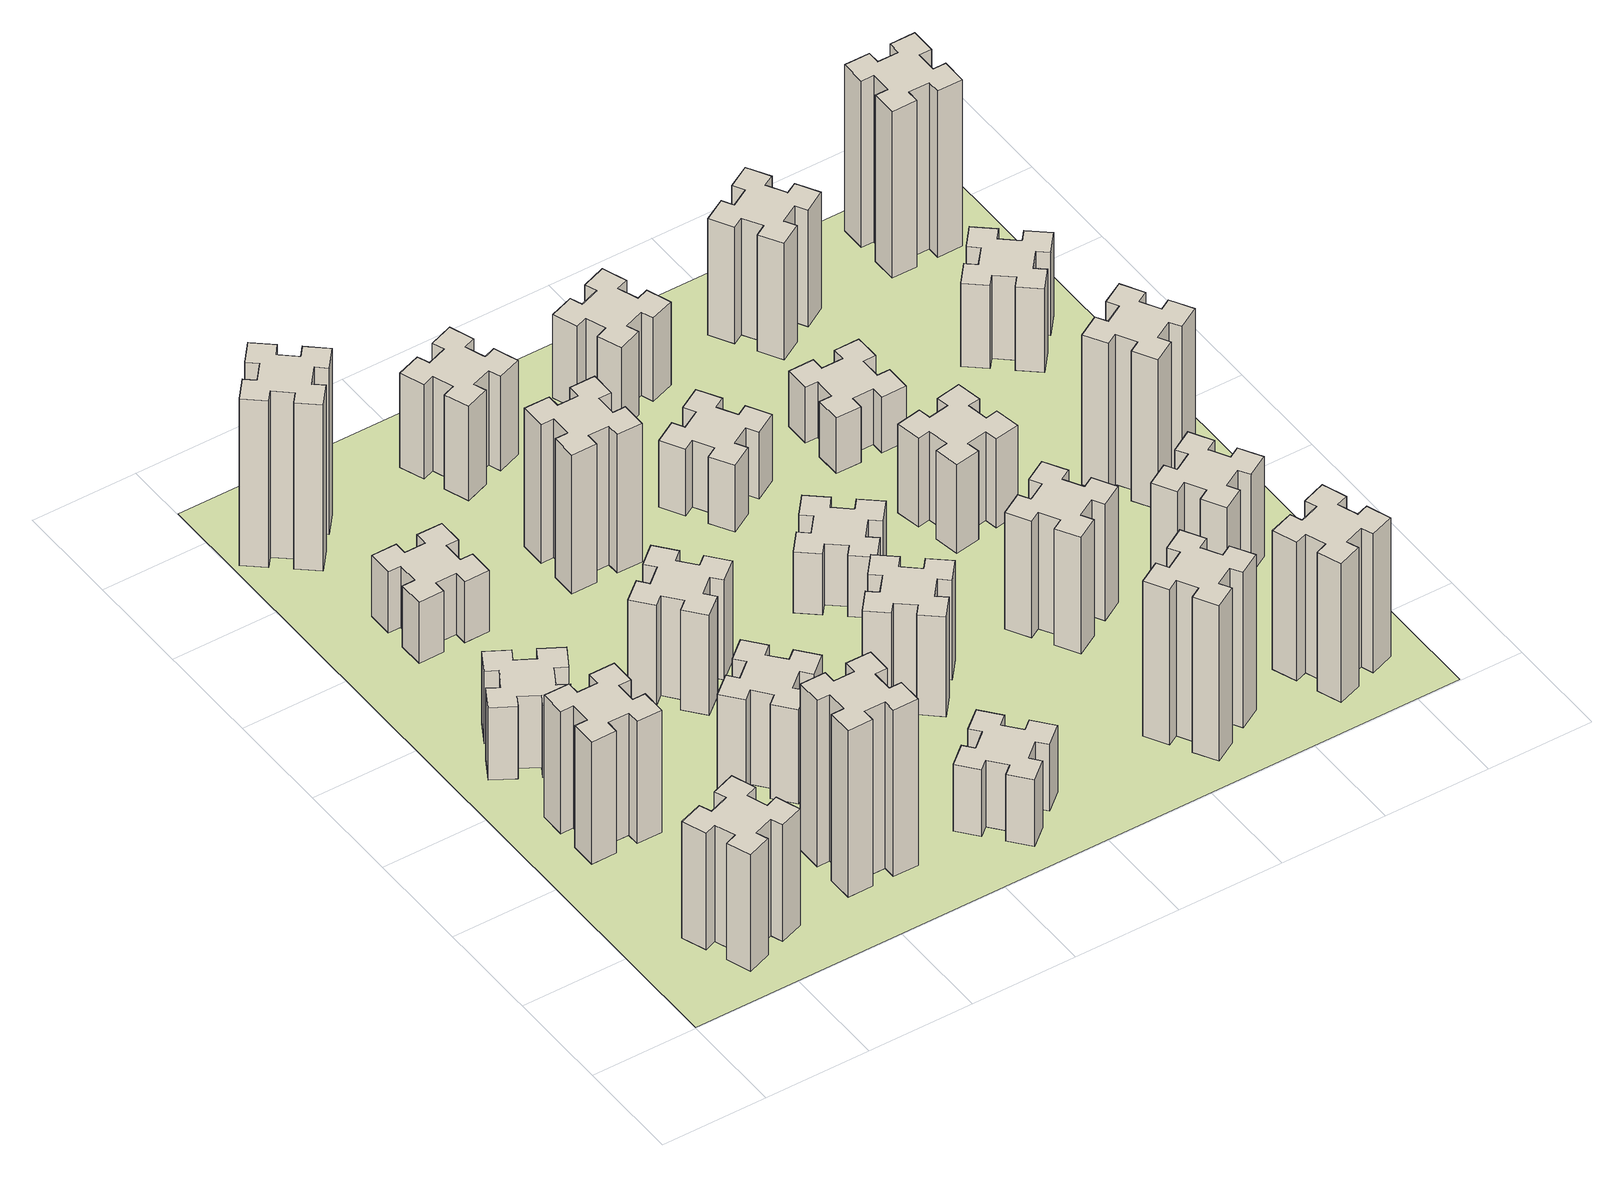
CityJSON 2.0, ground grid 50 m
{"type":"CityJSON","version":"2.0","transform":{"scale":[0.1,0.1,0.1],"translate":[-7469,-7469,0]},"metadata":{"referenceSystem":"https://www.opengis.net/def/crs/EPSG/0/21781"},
"CityObjects":{
"building1":{"type":"Building","attributes":{"class":"1000","function":"1000","usage":"1000","yearOfConstruction":2016,"roofType":"1000","measuredHeight":63,"storeysAboveGround":30,"storeysBelowGround":0},"geometry":[{"type":"Solid","lod":"1","boundaries":[[[[0,1,2,3,4,5,6,7,8,9,10,11,12,13,14,15,16,17,18,19]],[[17,16,20,21]],[[16,15,22,20]],[[15,14,23,22]],[[14,13,24,23]],[[13,12,25,24]],[[12,11,26,25]],[[11,10,27,26]],[[10,9,28,27]],[[9,8,29,28]],[[8,7,30,29]],[[7,6,31,30]],[[6,5,32,31]],[[5,4,33,32]],[[4,3,34,33]],[[3,2,35,34]],[[2,1,36,35]],[[1,0,37,36]],[[0,19,38,37]],[[19,18,39,38]],[[18,17,21,39]],[[24,25,26,27,28,29,30,31,32,33,34,35,36,37,38,39,21,20,22,23]]]]}]},
"building2":{"type":"Building","attributes":{"class":"1000","function":"1000","usage":"1000","yearOfConstruction":2016,"roofType":"1000","measuredHeight":66,"storeysAboveGround":30,"storeysBelowGround":0},"geometry":[{"type":"Solid","lod":"1","boundaries":[[[[40,41,42,43,44,45,46,47,48,49,50,51,52,53,54,55,56,57,58,59]],[[57,56,60,61]],[[56,55,62,60]],[[55,54,63,62]],[[54,53,64,63]],[[53,52,65,64]],[[52,51,66,65]],[[51,50,67,66]],[[50,49,68,67]],[[49,48,69,68]],[[48,47,70,69]],[[47,46,71,70]],[[46,45,72,71]],[[45,44,73,72]],[[44,43,74,73]],[[43,42,75,74]],[[42,41,76,75]],[[41,40,77,76]],[[40,59,78,77]],[[59,58,79,78]],[[58,57,61,79]],[[64,65,66,67,68,69,70,71,72,73,74,75,76,77,78,79,61,60,62,63]]]]}]},
"building3":{"type":"Building","attributes":{"class":"1000","function":"1000","usage":"1000","yearOfConstruction":2016,"roofType":"1000","measuredHeight":39,"storeysAboveGround":30,"storeysBelowGround":0},"geometry":[{"type":"Solid","lod":"1","boundaries":[[[[80,81,82,83,84,85,86,87,88,89,90,91,92,93,94,95,96,97,98,99]],[[97,96,100,101]],[[96,95,102,100]],[[95,94,103,102]],[[94,93,104,103]],[[93,92,105,104]],[[92,91,106,105]],[[91,90,107,106]],[[90,89,108,107]],[[89,88,109,108]],[[88,87,110,109]],[[87,86,111,110]],[[86,85,112,111]],[[85,84,113,112]],[[84,83,114,113]],[[83,82,115,114]],[[82,81,116,115]],[[81,80,117,116]],[[80,99,118,117]],[[99,98,119,118]],[[98,97,101,119]],[[104,105,106,107,108,109,110,111,112,113,114,115,116,117,118,119,101,100,102,103]]]]}]},
"building4":{"type":"Building","attributes":{"class":"1000","function":"1000","usage":"1000","yearOfConstruction":2016,"roofType":"1000","measuredHeight":33,"storeysAboveGround":30,"storeysBelowGround":0},"geometry":[{"type":"Solid","lod":"1","boundaries":[[[[120,121,122,123,124,125,126,127,128,129,130,131,132,133,134,135,136,137,138,139]],[[137,136,140,141]],[[136,135,142,140]],[[135,134,143,142]],[[134,133,144,143]],[[133,132,145,144]],[[132,131,146,145]],[[131,130,147,146]],[[130,129,148,147]],[[129,128,149,148]],[[128,127,150,149]],[[127,126,151,150]],[[126,125,152,151]],[[125,124,153,152]],[[124,123,154,153]],[[123,122,155,154]],[[122,121,156,155]],[[121,120,157,156]],[[120,139,158,157]],[[139,138,159,158]],[[138,137,141,159]],[[144,145,146,147,148,149,150,151,152,153,154,155,156,157,158,159,141,140,142,143]]]]}]},
"building5":{"type":"Building","attributes":{"class":"1000","function":"1000","usage":"1000","yearOfConstruction":2016,"roofType":"1000","measuredHeight":90,"storeysAboveGround":30,"storeysBelowGround":0},"geometry":[{"type":"Solid","lod":"1","boundaries":[[[[160,161,162,163,164,165,166,167,168,169,170,171,172,173,174,175,176,177,178,179]],[[177,176,180,181]],[[176,175,182,180]],[[175,174,183,182]],[[174,173,184,183]],[[173,172,185,184]],[[172,171,186,185]],[[171,170,187,186]],[[170,169,188,187]],[[169,168,189,188]],[[168,167,190,189]],[[167,166,191,190]],[[166,165,192,191]],[[165,164,193,192]],[[164,163,194,193]],[[163,162,195,194]],[[162,161,196,195]],[[161,160,197,196]],[[160,179,198,197]],[[179,178,199,198]],[[178,177,181,199]],[[184,185,186,187,188,189,190,191,192,193,194,195,196,197,198,199,181,180,182,183]]]]}]},
"building6":{"type":"Building","attributes":{"class":"1000","function":"1000","usage":"1000","yearOfConstruction":2016,"roofType":"1000","measuredHeight":90,"storeysAboveGround":30,"storeysBelowGround":0},"geometry":[{"type":"Solid","lod":"1","boundaries":[[[[200,201,202,203,204,205,206,207,208,209,210,211,212,213,214,215,216,217,218,219]],[[217,216,220,221]],[[216,215,222,220]],[[215,214,223,222]],[[214,213,224,223]],[[213,212,225,224]],[[212,211,226,225]],[[211,210,227,226]],[[210,209,228,227]],[[209,208,229,228]],[[208,207,230,229]],[[207,206,231,230]],[[206,205,232,231]],[[205,204,233,232]],[[204,203,234,233]],[[203,202,235,234]],[[202,201,236,235]],[[201,200,237,236]],[[200,219,238,237]],[[219,218,239,238]],[[218,217,221,239]],[[224,225,226,227,228,229,230,231,232,233,234,235,236,237,238,239,221,220,222,223]]]]}]},
"building7":{"type":"Building","attributes":{"class":"1000","function":"1000","usage":"1000","yearOfConstruction":2016,"roofType":"1000","measuredHeight":51,"storeysAboveGround":30,"storeysBelowGround":0},"geometry":[{"type":"Solid","lod":"1","boundaries":[[[[240,241,242,243,244,245,246,247,248,249,250,251,252,253,254,255,256,257,258,259]],[[257,256,260,261]],[[256,255,262,260]],[[255,254,263,262]],[[254,253,264,263]],[[253,252,265,264]],[[252,251,266,265]],[[251,250,267,266]],[[250,249,268,267]],[[249,248,269,268]],[[248,247,270,269]],[[247,246,271,270]],[[246,245,272,271]],[[245,244,273,272]],[[244,243,274,273]],[[243,242,275,274]],[[242,241,276,275]],[[241,240,277,276]],[[240,259,278,277]],[[259,258,279,278]],[[258,257,261,279]],[[264,265,266,267,268,269,270,271,272,273,274,275,276,277,278,279,261,260,262,263]]]]}]},
"building8":{"type":"Building","attributes":{"class":"1000","function":"1000","usage":"1000","yearOfConstruction":2016,"roofType":"1000","measuredHeight":54,"storeysAboveGround":30,"storeysBelowGround":0},"geometry":[{"type":"Solid","lod":"1","boundaries":[[[[280,281,282,283,284,285,286,287,288,289,290,291,292,293,294,295,296,297,298,299]],[[297,296,300,301]],[[296,295,302,300]],[[295,294,303,302]],[[294,293,304,303]],[[293,292,305,304]],[[292,291,306,305]],[[291,290,307,306]],[[290,289,308,307]],[[289,288,309,308]],[[288,287,310,309]],[[287,286,311,310]],[[286,285,312,311]],[[285,284,313,312]],[[284,283,314,313]],[[283,282,315,314]],[[282,281,316,315]],[[281,280,317,316]],[[280,299,318,317]],[[299,298,319,318]],[[298,297,301,319]],[[304,305,306,307,308,309,310,311,312,313,314,315,316,317,318,319,301,300,302,303]]]]}]},
"building9":{"type":"Building","attributes":{"class":"1000","function":"1000","usage":"1000","yearOfConstruction":2016,"roofType":"1000","measuredHeight":36,"storeysAboveGround":30,"storeysBelowGround":0},"geometry":[{"type":"Solid","lod":"1","boundaries":[[[[320,321,322,323,324,325,326,327,328,329,330,331,332,333,334,335,336,337,338,339]],[[337,336,340,341]],[[336,335,342,340]],[[335,334,343,342]],[[334,333,344,343]],[[333,332,345,344]],[[332,331,346,345]],[[331,330,347,346]],[[330,329,348,347]],[[329,328,349,348]],[[328,327,350,349]],[[327,326,351,350]],[[326,325,352,351]],[[325,324,353,352]],[[324,323,354,353]],[[323,322,355,354]],[[322,321,356,355]],[[321,320,357,356]],[[320,339,358,357]],[[339,338,359,358]],[[338,337,341,359]],[[344,345,346,347,348,349,350,351,352,353,354,355,356,357,358,359,341,340,342,343]]]]}]},
"building10":{"type":"Building","attributes":{"class":"1000","function":"1000","usage":"1000","yearOfConstruction":2016,"roofType":"1000","measuredHeight":75,"storeysAboveGround":30,"storeysBelowGround":0},"geometry":[{"type":"Solid","lod":"1","boundaries":[[[[360,361,362,363,364,365,366,367,368,369,370,371,372,373,374,375,376,377,378,379]],[[377,376,380,381]],[[376,375,382,380]],[[375,374,383,382]],[[374,373,384,383]],[[373,372,385,384]],[[372,371,386,385]],[[371,370,387,386]],[[370,369,388,387]],[[369,368,389,388]],[[368,367,390,389]],[[367,366,391,390]],[[366,365,392,391]],[[365,364,393,392]],[[364,363,394,393]],[[363,362,395,394]],[[362,361,396,395]],[[361,360,397,396]],[[360,379,398,397]],[[379,378,399,398]],[[378,377,381,399]],[[384,385,386,387,388,389,390,391,392,393,394,395,396,397,398,399,381,380,382,383]]]]}]},
"building11":{"type":"Building","attributes":{"class":"1000","function":"1000","usage":"1000","yearOfConstruction":2016,"roofType":"1000","measuredHeight":51,"storeysAboveGround":30,"storeysBelowGround":0},"geometry":[{"type":"Solid","lod":"1","boundaries":[[[[400,401,402,403,404,405,406,407,408,409,410,411,412,413,414,415,416,417,418,419]],[[417,416,420,421]],[[416,415,422,420]],[[415,414,423,422]],[[414,413,424,423]],[[413,412,425,424]],[[412,411,426,425]],[[411,410,427,426]],[[410,409,428,427]],[[409,408,429,428]],[[408,407,430,429]],[[407,406,431,430]],[[406,405,432,431]],[[405,404,433,432]],[[404,403,434,433]],[[403,402,435,434]],[[402,401,436,435]],[[401,400,437,436]],[[400,419,438,437]],[[419,418,439,438]],[[418,417,421,439]],[[424,425,426,427,428,429,430,431,432,433,434,435,436,437,438,439,421,420,422,423]]]]}]},
"building12":{"type":"Building","attributes":{"class":"1000","function":"1000","usage":"1000","yearOfConstruction":2016,"roofType":"1000","measuredHeight":54,"storeysAboveGround":30,"storeysBelowGround":0},"geometry":[{"type":"Solid","lod":"1","boundaries":[[[[440,441,442,443,444,445,446,447,448,449,450,451,452,453,454,455,456,457,458,459]],[[457,456,460,461]],[[456,455,462,460]],[[455,454,463,462]],[[454,453,464,463]],[[453,452,465,464]],[[452,451,466,465]],[[451,450,467,466]],[[450,449,468,467]],[[449,448,469,468]],[[448,447,470,469]],[[447,446,471,470]],[[446,445,472,471]],[[445,444,473,472]],[[444,443,474,473]],[[443,442,475,474]],[[442,441,476,475]],[[441,440,477,476]],[[440,459,478,477]],[[459,458,479,478]],[[458,457,461,479]],[[464,465,466,467,468,469,470,471,472,473,474,475,476,477,478,479,461,460,462,463]]]]}]},
"building13":{"type":"Building","attributes":{"class":"1000","function":"1000","usage":"1000","yearOfConstruction":2016,"roofType":"1000","measuredHeight":33,"storeysAboveGround":30,"storeysBelowGround":0},"geometry":[{"type":"Solid","lod":"1","boundaries":[[[[480,481,482,483,484,485,486,487,488,489,490,491,492,493,494,495,496,497,498,499]],[[497,496,500,501]],[[496,495,502,500]],[[495,494,503,502]],[[494,493,504,503]],[[493,492,505,504]],[[492,491,506,505]],[[491,490,507,506]],[[490,489,508,507]],[[489,488,509,508]],[[488,487,510,509]],[[487,486,511,510]],[[486,485,512,511]],[[485,484,513,512]],[[484,483,514,513]],[[483,482,515,514]],[[482,481,516,515]],[[481,480,517,516]],[[480,499,518,517]],[[499,498,519,518]],[[498,497,501,519]],[[504,505,506,507,508,509,510,511,512,513,514,515,516,517,518,519,501,500,502,503]]]]}]},
"building14":{"type":"Building","attributes":{"class":"1000","function":"1000","usage":"1000","yearOfConstruction":2016,"roofType":"1000","measuredHeight":36,"storeysAboveGround":30,"storeysBelowGround":0},"geometry":[{"type":"Solid","lod":"1","boundaries":[[[[520,521,522,523,524,525,526,527,528,529,530,531,532,533,534,535,536,537,538,539]],[[537,536,540,541]],[[536,535,542,540]],[[535,534,543,542]],[[534,533,544,543]],[[533,532,545,544]],[[532,531,546,545]],[[531,530,547,546]],[[530,529,548,547]],[[529,528,549,548]],[[528,527,550,549]],[[527,526,551,550]],[[526,525,552,551]],[[525,524,553,552]],[[524,523,554,553]],[[523,522,555,554]],[[522,521,556,555]],[[521,520,557,556]],[[520,539,558,557]],[[539,538,559,558]],[[538,537,541,559]],[[544,545,546,547,548,549,550,551,552,553,554,555,556,557,558,559,541,540,542,543]]]]}]},
"building15":{"type":"Building","attributes":{"class":"1000","function":"1000","usage":"1000","yearOfConstruction":2016,"roofType":"1000","measuredHeight":84,"storeysAboveGround":30,"storeysBelowGround":0},"geometry":[{"type":"Solid","lod":"1","boundaries":[[[[560,561,562,563,564,565,566,567,568,569,570,571,572,573,574,575,576,577,578,579]],[[577,576,580,581]],[[576,575,582,580]],[[575,574,583,582]],[[574,573,584,583]],[[573,572,585,584]],[[572,571,586,585]],[[571,570,587,586]],[[570,569,588,587]],[[569,568,589,588]],[[568,567,590,589]],[[567,566,591,590]],[[566,565,592,591]],[[565,564,593,592]],[[564,563,594,593]],[[563,562,595,594]],[[562,561,596,595]],[[561,560,597,596]],[[560,579,598,597]],[[579,578,599,598]],[[578,577,581,599]],[[584,585,586,587,588,589,590,591,592,593,594,595,596,597,598,599,581,580,582,583]]]]}]},
"building16":{"type":"Building","attributes":{"class":"1000","function":"1000","usage":"1000","yearOfConstruction":2016,"roofType":"1000","measuredHeight":45,"storeysAboveGround":30,"storeysBelowGround":0},"geometry":[{"type":"Solid","lod":"1","boundaries":[[[[600,601,602,603,604,605,606,607,608,609,610,611,612,613,614,615,616,617,618,619]],[[617,616,620,621]],[[616,615,622,620]],[[615,614,623,622]],[[614,613,624,623]],[[613,612,625,624]],[[612,611,626,625]],[[611,610,627,626]],[[610,609,628,627]],[[609,608,629,628]],[[608,607,630,629]],[[607,606,631,630]],[[606,605,632,631]],[[605,604,633,632]],[[604,603,634,633]],[[603,602,635,634]],[[602,601,636,635]],[[601,600,637,636]],[[600,619,638,637]],[[619,618,639,638]],[[618,617,621,639]],[[624,625,626,627,628,629,630,631,632,633,634,635,636,637,638,639,621,620,622,623]]]]}]},
"building17":{"type":"Building","attributes":{"class":"1000","function":"1000","usage":"1000","yearOfConstruction":2016,"roofType":"1000","measuredHeight":63,"storeysAboveGround":30,"storeysBelowGround":0},"geometry":[{"type":"Solid","lod":"1","boundaries":[[[[640,641,642,643,644,645,646,647,648,649,650,651,652,653,654,655,656,657,658,659]],[[657,656,660,661]],[[656,655,662,660]],[[655,654,663,662]],[[654,653,664,663]],[[653,652,665,664]],[[652,651,666,665]],[[651,650,667,666]],[[650,649,668,667]],[[649,648,669,668]],[[648,647,670,669]],[[647,646,671,670]],[[646,645,672,671]],[[645,644,673,672]],[[644,643,674,673]],[[643,642,675,674]],[[642,641,676,675]],[[641,640,677,676]],[[640,659,678,677]],[[659,658,679,678]],[[658,657,661,679]],[[664,665,666,667,668,669,670,671,672,673,674,675,676,677,678,679,661,660,662,663]]]]}]},
"building18":{"type":"Building","attributes":{"class":"1000","function":"1000","usage":"1000","yearOfConstruction":2016,"roofType":"1000","measuredHeight":48,"storeysAboveGround":30,"storeysBelowGround":0},"geometry":[{"type":"Solid","lod":"1","boundaries":[[[[680,681,682,683,684,685,686,687,688,689,690,691,692,693,694,695,696,697,698,699]],[[697,696,700,701]],[[696,695,702,700]],[[695,694,703,702]],[[694,693,704,703]],[[693,692,705,704]],[[692,691,706,705]],[[691,690,707,706]],[[690,689,708,707]],[[689,688,709,708]],[[688,687,710,709]],[[687,686,711,710]],[[686,685,712,711]],[[685,684,713,712]],[[684,683,714,713]],[[683,682,715,714]],[[682,681,716,715]],[[681,680,717,716]],[[680,699,718,717]],[[699,698,719,718]],[[698,697,701,719]],[[704,705,706,707,708,709,710,711,712,713,714,715,716,717,718,719,701,700,702,703]]]]}]},
"building19":{"type":"Building","attributes":{"class":"1000","function":"1000","usage":"1000","yearOfConstruction":2016,"roofType":"1000","measuredHeight":30,"storeysAboveGround":30,"storeysBelowGround":0},"geometry":[{"type":"Solid","lod":"1","boundaries":[[[[720,721,722,723,724,725,726,727,728,729,730,731,732,733,734,735,736,737,738,739]],[[737,736,740,741]],[[736,735,742,740]],[[735,734,743,742]],[[734,733,744,743]],[[733,732,745,744]],[[732,731,746,745]],[[731,730,747,746]],[[730,729,748,747]],[[729,728,749,748]],[[728,727,750,749]],[[727,726,751,750]],[[726,725,752,751]],[[725,724,753,752]],[[724,723,754,753]],[[723,722,755,754]],[[722,721,756,755]],[[721,720,757,756]],[[720,739,758,757]],[[739,738,759,758]],[[738,737,741,759]],[[744,745,746,747,748,749,750,751,752,753,754,755,756,757,758,759,741,740,742,743]]]]}]},
"building20":{"type":"Building","attributes":{"class":"1000","function":"1000","usage":"1000","yearOfConstruction":2016,"roofType":"1000","measuredHeight":75,"storeysAboveGround":30,"storeysBelowGround":0},"geometry":[{"type":"Solid","lod":"1","boundaries":[[[[760,761,762,763,764,765,766,767,768,769,770,771,772,773,774,775,776,777,778,779]],[[777,776,780,781]],[[776,775,782,780]],[[775,774,783,782]],[[774,773,784,783]],[[773,772,785,784]],[[772,771,786,785]],[[771,770,787,786]],[[770,769,788,787]],[[769,768,789,788]],[[768,767,790,789]],[[767,766,791,790]],[[766,765,792,791]],[[765,764,793,792]],[[764,763,794,793]],[[763,762,795,794]],[[762,761,796,795]],[[761,760,797,796]],[[760,779,798,797]],[[779,778,799,798]],[[778,777,781,799]],[[784,785,786,787,788,789,790,791,792,793,794,795,796,797,798,799,781,780,782,783]]]]}]},
"building21":{"type":"Building","attributes":{"class":"1000","function":"1000","usage":"1000","yearOfConstruction":2016,"roofType":"1000","measuredHeight":54,"storeysAboveGround":30,"storeysBelowGround":0},"geometry":[{"type":"Solid","lod":"1","boundaries":[[[[800,801,802,803,804,805,806,807,808,809,810,811,812,813,814,815,816,817,818,819]],[[817,816,820,821]],[[816,815,822,820]],[[815,814,823,822]],[[814,813,824,823]],[[813,812,825,824]],[[812,811,826,825]],[[811,810,827,826]],[[810,809,828,827]],[[809,808,829,828]],[[808,807,830,829]],[[807,806,831,830]],[[806,805,832,831]],[[805,804,833,832]],[[804,803,834,833]],[[803,802,835,834]],[[802,801,836,835]],[[801,800,837,836]],[[800,819,838,837]],[[819,818,839,838]],[[818,817,821,839]],[[824,825,826,827,828,829,830,831,832,833,834,835,836,837,838,839,821,820,822,823]]]]}]},
"building22":{"type":"Building","attributes":{"class":"1000","function":"1000","usage":"1000","yearOfConstruction":2016,"roofType":"1000","measuredHeight":63,"storeysAboveGround":30,"storeysBelowGround":0},"geometry":[{"type":"Solid","lod":"1","boundaries":[[[[840,841,842,843,844,845,846,847,848,849,850,851,852,853,854,855,856,857,858,859]],[[857,856,860,861]],[[856,855,862,860]],[[855,854,863,862]],[[854,853,864,863]],[[853,852,865,864]],[[852,851,866,865]],[[851,850,867,866]],[[850,849,868,867]],[[849,848,869,868]],[[848,847,870,869]],[[847,846,871,870]],[[846,845,872,871]],[[845,844,873,872]],[[844,843,874,873]],[[843,842,875,874]],[[842,841,876,875]],[[841,840,877,876]],[[840,859,878,877]],[[859,858,879,878]],[[858,857,861,879]],[[864,865,866,867,868,869,870,871,872,873,874,875,876,877,878,879,861,860,862,863]]]]}]},
"building23":{"type":"Building","attributes":{"class":"1000","function":"1000","usage":"1000","yearOfConstruction":2016,"roofType":"1000","measuredHeight":81,"storeysAboveGround":30,"storeysBelowGround":0},"geometry":[{"type":"Solid","lod":"1","boundaries":[[[[880,881,882,883,884,885,886,887,888,889,890,891,892,893,894,895,896,897,898,899]],[[897,896,900,901]],[[896,895,902,900]],[[895,894,903,902]],[[894,893,904,903]],[[893,892,905,904]],[[892,891,906,905]],[[891,890,907,906]],[[890,889,908,907]],[[889,888,909,908]],[[888,887,910,909]],[[887,886,911,910]],[[886,885,912,911]],[[885,884,913,912]],[[884,883,914,913]],[[883,882,915,914]],[[882,881,916,915]],[[881,880,917,916]],[[880,899,918,917]],[[899,898,919,918]],[[898,897,901,919]],[[904,905,906,907,908,909,910,911,912,913,914,915,916,917,918,919,901,900,902,903]]]]}]},
"building24":{"type":"Building","attributes":{"class":"1000","function":"1000","usage":"1000","yearOfConstruction":2016,"roofType":"1000","measuredHeight":45,"storeysAboveGround":30,"storeysBelowGround":0},"geometry":[{"type":"Solid","lod":"1","boundaries":[[[[920,921,922,923,924,925,926,927,928,929,930,931,932,933,934,935,936,937,938,939]],[[937,936,940,941]],[[936,935,942,940]],[[935,934,943,942]],[[934,933,944,943]],[[933,932,945,944]],[[932,931,946,945]],[[931,930,947,946]],[[930,929,948,947]],[[929,928,949,948]],[[928,927,950,949]],[[927,926,951,950]],[[926,925,952,951]],[[925,924,953,952]],[[924,923,954,953]],[[923,922,955,954]],[[922,921,956,955]],[[921,920,957,956]],[[920,939,958,957]],[[939,938,959,958]],[[938,937,941,959]],[[944,945,946,947,948,949,950,951,952,953,954,955,956,957,958,959,941,940,942,943]]]]}]},
"building25":{"type":"Building","attributes":{"class":"1000","function":"1000","usage":"1000","yearOfConstruction":2016,"roofType":"1000","measuredHeight":90,"storeysAboveGround":30,"storeysBelowGround":0},"geometry":[{"type":"Solid","lod":"1","boundaries":[[[[960,961,962,963,964,965,966,967,968,969,970,971,972,973,974,975,976,977,978,979]],[[977,976,980,981]],[[976,975,982,980]],[[975,974,983,982]],[[974,973,984,983]],[[973,972,985,984]],[[972,971,986,985]],[[971,970,987,986]],[[970,969,988,987]],[[969,968,989,988]],[[968,967,990,989]],[[967,966,991,990]],[[966,965,992,991]],[[965,964,993,992]],[[964,963,994,993]],[[963,962,995,994]],[[962,961,996,995]],[[961,960,997,996]],[[960,979,998,997]],[[979,978,999,998]],[[978,977,981,999]],[[984,985,986,987,988,989,990,991,992,993,994,995,996,997,998,999,981,980,982,983]]]]}]},
"landuse1":{"type":"LandUse","attributes":{"name":"plot1","function":"1010"},"geometry":[{"type":"MultiSurface","lod":"1","boundaries":[[[1000,1001,1002,1003]]]}]}
},
"vertices":[
[355,385,0],[389,291,0],[333,270,0],[374,157,0],[487,199,0],[466,255,0],[560,289,0],[580,233,0],[693,274,0],[652,387,0],[596,366,0],[562,460,0],[618,480,0],[577,593,0],[464,552,0],[485,496,0],[391,462,0],[370,518,0],[257,477,0],[299,364,0],[391,462,630],[370,518,630],[485,496,630],[464,552,630],[577,593,630],[618,480,630],[562,460,630],[596,366,630],[652,387,630],[693,274,630],[580,233,630],[560,289,630],[466,255,630],[487,199,630],[374,157,630],[333,270,630],[389,291,630],[355,385,630],[299,364,630],[257,477,630],
[325,1105,0],[425,1105,0],[425,1045,0],[545,1045,0],[545,1165,0],[485,1165,0],[485,1265,0],[545,1265,0],[545,1385,0],[425,1385,0],[425,1325,0],[325,1325,0],[325,1385,0],[205,1385,0],[205,1265,0],[265,1265,0],[265,1165,0],[205,1165,0],[205,1045,0],[325,1045,0],[265,1165,660],[205,1165,660],[265,1265,660],[205,1265,660],[205,1385,660],[325,1385,660],[325,1325,660],[425,1325,660],[425,1385,660],[545,1385,660],[545,1265,660],[485,1265,660],[485,1165,660],[545,1165,660],[545,1045,660],[425,1045,660],[425,1105,660],[325,1105,660],[325,1045,660],[205,1045,660],
[474,1826,0],[387,1876,0],[417,1928,0],[313,1988,0],[253,1884,0],[305,1854,0],[255,1767,0],[203,1797,0],[143,1693,0],[247,1633,0],[277,1685,0],[364,1635,0],[334,1583,0],[438,1523,0],[498,1627,0],[446,1657,0],[496,1744,0],[548,1714,0],[608,1818,0],[504,1878,0],[496,1744,390],[548,1714,390],[446,1657,390],[498,1627,390],[438,1523,390],[334,1583,390],[364,1635,390],[277,1685,390],[247,1633,390],[143,1693,390],[203,1797,390],[255,1767,390],[305,1854,390],[253,1884,390],[313,1988,390],[417,1928,390],[387,1876,390],[474,1826,390],[504,1878,390],[608,1818,390],
[425,2485,0],[525,2485,0],[525,2425,0],[645,2425,0],[645,2545,0],[585,2545,0],[585,2645,0],[645,2645,0],[645,2765,0],[525,2765,0],[525,2705,0],[425,2705,0],[425,2765,0],[305,2765,0],[305,2645,0],[365,2645,0],[365,2545,0],[305,2545,0],[305,2425,0],[425,2425,0],[365,2545,330],[305,2545,330],[365,2645,330],[305,2645,330],[305,2765,330],[425,2765,330],[425,2705,330],[525,2705,330],[525,2765,330],[645,2765,330],[645,2645,330],[585,2645,330],[585,2545,330],[645,2545,330],[645,2425,330],[525,2425,330],[525,2485,330],[425,2485,330],[425,2425,330],[305,2425,330],
[1165,585,0],[1065,585,0],[1065,645,0],[945,645,0],[945,525,0],[1005,525,0],[1005,425,0],[945,425,0],[945,305,0],[1065,305,0],[1065,365,0],[1165,365,0],[1165,305,0],[1285,305,0],[1285,425,0],[1225,425,0],[1225,525,0],[1285,525,0],[1285,645,0],[1165,645,0],[1225,525,900],[1285,525,900],[1225,425,900],[1285,425,900],[1285,305,900],[1165,305,900],[1165,365,900],[1065,365,900],[1065,305,900],[945,305,900],[945,425,900],[1005,425,900],[1005,525,900],[945,525,900],[945,645,900],[1065,645,900],[1065,585,900],[1165,585,900],[1165,645,900],[1285,645,900],
[384,3387,0],[308,3452,0],[346,3498,0],[254,3575,0],[177,3483,0],[223,3444,0],[159,3368,0],[113,3406,0],[36,3314,0],[128,3237,0],[166,3283,0],[243,3219,0],[204,3173,0],[296,3096,0],[373,3188,0],[327,3226,0],[392,3303,0],[438,3264,0],[515,3356,0],[423,3433,0],[392,3303,900],[438,3264,900],[327,3226,900],[373,3188,900],[296,3096,900],[204,3173,900],[243,3219,900],[166,3283,900],[128,3237,900],[36,3314,900],[113,3406,900],[159,3368,900],[223,3444,900],[177,3483,900],[254,3575,900],[346,3498,900],[308,3452,900],[384,3387,900],[423,3433,900],[515,3356,900],
[1083,1232,0],[1006,1167,0],[968,1213,0],[876,1136,0],[953,1044,0],[999,1083,0],[1063,1006,0],[1017,968,0],[1094,876,0],[1186,953,0],[1148,999,0],[1224,1063,0],[1263,1017,0],[1355,1094,0],[1278,1186,0],[1232,1148,0],[1167,1224,0],[1213,1263,0],[1136,1355,0],[1044,1278,0],[1167,1224,510],[1213,1263,510],[1232,1148,510],[1278,1186,510],[1355,1094,510],[1263,1017,510],[1224,1063,510],[1148,999,510],[1186,953,510],[1094,876,510],[1017,968,510],[1063,1006,510],[999,1083,510],[953,1044,510],[876,1136,510],[968,1213,510],[1006,1167,510],[1083,1232,510],[1044,1278,510],[1136,1355,510],
[1232,1788,0],[1167,1864,0],[1213,1903,0],[1136,1995,0],[1044,1918,0],[1083,1872,0],[1006,1807,0],[968,1853,0],[876,1776,0],[953,1684,0],[999,1723,0],[1063,1646,0],[1017,1608,0],[1094,1516,0],[1186,1593,0],[1148,1639,0],[1224,1703,0],[1263,1657,0],[1355,1734,0],[1278,1826,0],[1224,1703,540],[1263,1657,540],[1148,1639,540],[1186,1593,540],[1094,1516,540],[1017,1608,540],[1063,1646,540],[999,1723,540],[953,1684,540],[876,1776,540],[968,1853,540],[1006,1807,540],[1083,1872,540],[1044,1918,540],[1136,1995,540],[1213,1903,540],[1167,1864,540],[1232,1788,540],[1278,1826,540],[1355,1734,540],
[1723,492,0],[1646,427,0],[1608,473,0],[1516,396,0],[1593,304,0],[1639,343,0],[1703,266,0],[1657,228,0],[1734,136,0],[1826,213,0],[1788,259,0],[1864,323,0],[1903,277,0],[1995,354,0],[1918,446,0],[1872,408,0],[1807,484,0],[1853,523,0],[1776,615,0],[1684,538,0],[1807,484,360],[1853,523,360],[1872,408,360],[1918,446,360],[1995,354,360],[1903,277,360],[1864,323,360],[1788,259,360],[1826,213,360],[1734,136,360],[1657,228,360],[1703,266,360],[1639,343,360],[1593,304,360],[1516,396,360],[1608,473,360],[1646,427,360],[1723,492,360],[1684,538,360],[1776,615,360],
[1325,2545,0],[1325,2645,0],[1385,2645,0],[1385,2765,0],[1265,2765,0],[1265,2705,0],[1165,2705,0],[1165,2765,0],[1045,2765,0],[1045,2645,0],[1105,2645,0],[1105,2545,0],[1045,2545,0],[1045,2425,0],[1165,2425,0],[1165,2485,0],[1265,2485,0],[1265,2425,0],[1385,2425,0],[1385,2545,0],[1265,2485,750],[1265,2425,750],[1165,2485,750],[1165,2425,750],[1045,2425,750],[1045,2545,750],[1105,2545,750],[1105,2645,750],[1045,2645,750],[1045,2765,750],[1165,2765,750],[1165,2705,750],[1265,2705,750],[1265,2765,750],[1385,2765,750],[1385,2645,750],[1325,2645,750],[1325,2545,750],[1385,2545,750],[1385,2425,750],
[1125,3456,0],[1031,3422,0],[1010,3478,0],[897,3437,0],[939,3324,0],[995,3345,0],[1029,3251,0],[973,3230,0],[1014,3117,0],[1127,3159,0],[1106,3215,0],[1200,3249,0],[1220,3193,0],[1333,3234,0],[1292,3347,0],[1236,3326,0],[1202,3420,0],[1258,3440,0],[1217,3553,0],[1104,3512,0],[1202,3420,510],[1258,3440,510],[1236,3326,510],[1292,3347,510],[1333,3234,510],[1220,3193,510],[1200,3249,510],[1106,3215,510],[1127,3159,510],[1014,3117,510],[973,3230,510],[1029,3251,510],[995,3345,510],[939,3324,510],[897,3437,510],[1010,3478,510],[1031,3422,510],[1125,3456,510],[1104,3512,510],[1217,3553,510],
[1907,1106,0],[1972,1183,0],[2018,1144,0],[2095,1236,0],[2003,1313,0],[1964,1267,0],[1888,1332,0],[1926,1378,0],[1834,1455,0],[1757,1363,0],[1803,1324,0],[1739,1248,0],[1693,1286,0],[1616,1194,0],[1708,1117,0],[1746,1163,0],[1823,1099,0],[1784,1053,0],[1876,976,0],[1953,1068,0],[1823,1099,540],[1784,1053,540],[1746,1163,540],[1708,1117,540],[1616,1194,540],[1693,1286,540],[1739,1248,540],[1803,1324,540],[1757,1363,540],[1834,1455,540],[1926,1378,540],[1888,1332,540],[1964,1267,540],[2003,1313,540],[2095,1236,540],[2018,1144,540],[1972,1183,540],[1907,1106,540],[1953,1068,540],[1876,976,540],
[2007,1746,0],[2072,1823,0],[2118,1784,0],[2195,1876,0],[2103,1953,0],[2064,1907,0],[1988,1972,0],[2026,2018,0],[1934,2095,0],[1857,2003,0],[1903,1964,0],[1839,1888,0],[1793,1926,0],[1716,1834,0],[1808,1757,0],[1846,1803,0],[1923,1739,0],[1884,1693,0],[1976,1616,0],[2053,1708,0],[1923,1739,330],[1884,1693,330],[1846,1803,330],[1808,1757,330],[1716,1834,330],[1793,1926,330],[1839,1888,330],[1903,1964,330],[1857,2003,330],[1934,2095,330],[2026,2018,330],[1988,1972,330],[2064,1907,330],[2103,1953,330],[2195,1876,330],[2118,1784,330],[2072,1823,330],[2007,1746,330],[2053,1708,330],[1976,1616,330],
[1976,2607,0],[1926,2694,0],[1978,2724,0],[1918,2828,0],[1814,2768,0],[1844,2716,0],[1757,2666,0],[1727,2718,0],[1623,2658,0],[1683,2554,0],[1735,2584,0],[1785,2497,0],[1733,2467,0],[1793,2363,0],[1897,2423,0],[1867,2475,0],[1954,2525,0],[1984,2473,0],[2088,2533,0],[2028,2637,0],[1954,2525,360],[1984,2473,360],[1867,2475,360],[1897,2423,360],[1793,2363,360],[1733,2467,360],[1785,2497,360],[1735,2584,360],[1683,2554,360],[1623,2658,360],[1727,2718,360],[1757,2666,360],[1844,2716,360],[1814,2768,360],[1918,2828,360],[1978,2724,360],[1926,2694,360],[1976,2607,360],[2028,2637,360],[2088,2533,360],
[2575,364,0],[2625,277,0],[2573,247,0],[2633,143,0],[2737,203,0],[2707,255,0],[2794,305,0],[2824,253,0],[2928,313,0],[2868,417,0],[2816,387,0],[2766,474,0],[2818,504,0],[2758,608,0],[2654,548,0],[2684,496,0],[2597,446,0],[2567,498,0],[2463,438,0],[2523,334,0],[2597,446,840],[2567,498,840],[2684,496,840],[2654,548,840],[2758,608,840],[2818,504,840],[2766,474,840],[2816,387,840],[2868,417,840],[2928,313,840],[2824,253,840],[2794,305,840],[2707,255,840],[2737,203,840],[2633,143,840],[2573,247,840],[2625,277,840],[2575,364,840],[2523,334,840],[2463,438,840],
[1865,3456,0],[1771,3422,0],[1750,3478,0],[1637,3437,0],[1679,3324,0],[1735,3345,0],[1769,3251,0],[1713,3230,0],[1754,3117,0],[1867,3159,0],[1846,3215,0],[1940,3249,0],[1960,3193,0],[2073,3234,0],[2032,3347,0],[1976,3326,0],[1942,3420,0],[1998,3440,0],[1957,3553,0],[1844,3512,0],[1942,3420,450],[1998,3440,450],[1976,3326,450],[2032,3347,450],[2073,3234,450],[1960,3193,450],[1940,3249,450],[1846,3215,450],[1867,3159,450],[1754,3117,450],[1713,3230,450],[1769,3251,450],[1735,3345,450],[1679,3324,450],[1637,3437,450],[1750,3478,450],[1771,3422,450],[1865,3456,450],[1844,3512,450],[1957,3553,450],
[2584,1336,0],[2497,1286,0],[2467,1338,0],[2363,1278,0],[2423,1174,0],[2475,1204,0],[2525,1117,0],[2473,1087,0],[2533,983,0],[2637,1043,0],[2607,1095,0],[2694,1145,0],[2724,1093,0],[2828,1153,0],[2768,1257,0],[2716,1227,0],[2666,1314,0],[2718,1344,0],[2658,1448,0],[2554,1388,0],[2666,1314,630],[2718,1344,630],[2716,1227,630],[2768,1257,630],[2828,1153,630],[2724,1093,630],[2694,1145,630],[2607,1095,630],[2637,1043,630],[2533,983,630],[2473,1087,630],[2525,1117,630],[2475,1204,630],[2423,1174,630],[2363,1278,630],[2467,1338,630],[2497,1286,630],[2584,1336,630],[2554,1388,630],[2658,1448,630],
[2478,1985,0],[2496,1887,0],[2437,1877,0],[2457,1758,0],[2576,1779,0],[2565,1838,0],[2664,1856,0],[2674,1797,0],[2792,1817,0],[2771,1936,0],[2712,1925,0],[2695,2024,0],[2754,2034,0],[2733,2152,0],[2615,2131,0],[2625,2072,0],[2527,2055,0],[2517,2114,0],[2398,2093,0],[2419,1975,0],[2527,2055,480],[2517,2114,480],[2625,2072,480],[2615,2131,480],[2733,2152,480],[2754,2034,480],[2695,2024,480],[2712,1925,480],[2771,1936,480],[2792,1817,480],[2674,1797,480],[2664,1856,480],[2565,1838,480],[2576,1779,480],[2457,1758,480],[2437,1877,480],[2496,1887,480],[2478,1985,480],[2419,1975,480],[2398,2093,480],
[2605,2545,0],[2605,2645,0],[2665,2645,0],[2665,2765,0],[2545,2765,0],[2545,2705,0],[2445,2705,0],[2445,2765,0],[2325,2765,0],[2325,2645,0],[2385,2645,0],[2385,2545,0],[2325,2545,0],[2325,2425,0],[2445,2425,0],[2445,2485,0],[2545,2485,0],[2545,2425,0],[2665,2425,0],[2665,2545,0],[2545,2485,300],[2545,2425,300],[2445,2485,300],[2445,2425,300],[2325,2425,300],[2325,2545,300],[2385,2545,300],[2385,2645,300],[2325,2645,300],[2325,2765,300],[2445,2765,300],[2445,2705,300],[2545,2705,300],[2545,2765,300],[2665,2765,300],[2665,2645,300],[2605,2645,300],[2605,2545,300],[2665,2545,300],[2665,2425,300],
[3215,385,0],[3249,291,0],[3193,270,0],[3234,157,0],[3347,199,0],[3326,255,0],[3420,289,0],[3440,233,0],[3553,274,0],[3512,387,0],[3456,366,0],[3422,460,0],[3478,480,0],[3437,593,0],[3324,552,0],[3345,496,0],[3251,462,0],[3230,518,0],[3117,477,0],[3159,364,0],[3251,462,750],[3230,518,750],[3345,496,750],[3324,552,750],[3437,593,750],[3478,480,750],[3422,460,750],[3456,366,750],[3512,387,750],[3553,274,750],[3440,233,750],[3420,289,750],[3326,255,750],[3347,199,750],[3234,157,750],[3193,270,750],[3249,291,750],[3215,385,750],[3159,364,750],[3117,477,750],
[3356,1127,0],[3306,1214,0],[3358,1244,0],[3298,1348,0],[3194,1288,0],[3224,1236,0],[3137,1186,0],[3107,1238,0],[3003,1178,0],[3063,1074,0],[3115,1104,0],[3165,1017,0],[3113,987,0],[3173,883,0],[3277,943,0],[3247,995,0],[3334,1045,0],[3364,993,0],[3468,1053,0],[3408,1157,0],[3334,1045,540],[3364,993,540],[3247,995,540],[3277,943,540],[3173,883,540],[3113,987,540],[3165,1017,540],[3115,1104,540],[3063,1074,540],[3003,1178,540],[3107,1238,540],[3137,1186,540],[3224,1236,540],[3194,1288,540],[3298,1348,540],[3358,1244,540],[3306,1214,540],[3356,1127,540],[3408,1157,540],[3468,1053,540],
[2716,3347,0],[2666,3434,0],[2718,3464,0],[2658,3568,0],[2554,3508,0],[2584,3456,0],[2497,3406,0],[2467,3458,0],[2363,3398,0],[2423,3294,0],[2475,3324,0],[2525,3237,0],[2473,3207,0],[2533,3103,0],[2637,3163,0],[2607,3215,0],[2694,3265,0],[2724,3213,0],[2828,3273,0],[2768,3377,0],[2694,3265,630],[2724,3213,630],[2607,3215,630],[2637,3163,630],[2533,3103,630],[2473,3207,630],[2525,3237,630],[2475,3324,630],[2423,3294,630],[2363,3398,630],[2467,3458,630],[2497,3406,630],[2584,3456,630],[2554,3508,630],[2658,3568,630],[2718,3464,630],[2666,3434,630],[2716,3347,630],[2768,3377,630],[2828,3273,630],
[3215,1744,0],[3265,1657,0],[3213,1627,0],[3273,1523,0],[3377,1583,0],[3347,1635,0],[3434,1685,0],[3464,1633,0],[3568,1693,0],[3508,1797,0],[3456,1767,0],[3406,1854,0],[3458,1884,0],[3398,1988,0],[3294,1928,0],[3324,1876,0],[3237,1826,0],[3207,1878,0],[3103,1818,0],[3163,1714,0],[3237,1826,810],[3207,1878,810],[3324,1876,810],[3294,1928,810],[3398,1988,810],[3458,1884,810],[3406,1854,810],[3456,1767,810],[3508,1797,810],[3568,1693,810],[3464,1633,810],[3434,1685,810],[3347,1635,810],[3377,1583,810],[3273,1523,810],[3213,1627,810],[3265,1657,810],[3215,1744,810],[3163,1714,810],[3103,1818,810],
[3444,2747,0],[3368,2812,0],[3406,2858,0],[3314,2935,0],[3237,2843,0],[3283,2804,0],[3219,2728,0],[3173,2766,0],[3096,2674,0],[3188,2597,0],[3226,2643,0],[3303,2579,0],[3264,2533,0],[3356,2456,0],[3433,2548,0],[3387,2586,0],[3452,2663,0],[3498,2624,0],[3575,2716,0],[3483,2793,0],[3452,2663,450],[3498,2624,450],[3387,2586,450],[3433,2548,450],[3356,2456,450],[3264,2533,450],[3303,2579,450],[3226,2643,450],[3188,2597,450],[3096,2674,450],[3173,2766,450],[3219,2728,450],[3283,2804,450],[3237,2843,450],[3314,2935,450],[3406,2858,450],[3368,2812,450],[3444,2747,450],[3483,2793,450],[3575,2716,450],
[3285,3325,0],[3385,3325,0],[3385,3265,0],[3505,3265,0],[3505,3385,0],[3445,3385,0],[3445,3485,0],[3505,3485,0],[3505,3605,0],[3385,3605,0],[3385,3545,0],[3285,3545,0],[3285,3605,0],[3165,3605,0],[3165,3485,0],[3225,3485,0],[3225,3385,0],[3165,3385,0],[3165,3265,0],[3285,3265,0],[3225,3385,900],[3165,3385,900],[3225,3485,900],[3165,3485,900],[3165,3605,900],[3285,3605,900],[3285,3545,900],[3385,3545,900],[3385,3605,900],[3505,3605,900],[3505,3485,900],[3445,3485,900],[3445,3385,900],[3505,3385,900],[3505,3265,900],[3385,3265,900],[3385,3325,900],[3285,3325,900],[3285,3265,900],[3165,3265,900],
[5,3705,0],[3705,3705,0],[3705,5,0],[5,5,0]
]}
